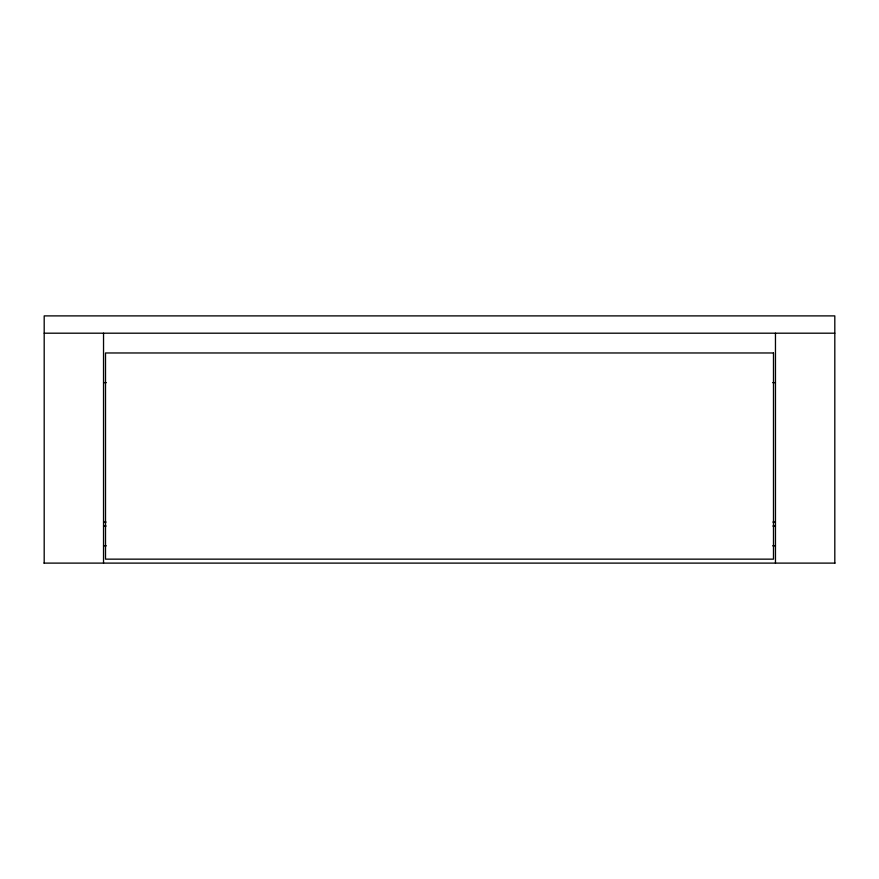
<?xml version="1.0" encoding="UTF-8"?>
<svg xmlns="http://www.w3.org/2000/svg" width="879" height="879" viewBox="0 0 879 879"><rect width="100%" height="100%" fill="white"/><g stroke="black" fill="none" stroke-linecap="round" stroke-linejoin="round"><path stroke-width="1.32" d="M44.192 333.196L834.808 333.196M103.535 382.64L106.271 382.64M772.729 382.64L775.465 382.64M103.535 522.071L106.106 522.071M772.894 522.071L775.465 522.071M103.535 526.027L106.106 526.027M772.894 526.027L775.465 526.027M103.535 545.804L106.271 545.804M772.729 545.804L775.465 545.804M43.95 563.109L835.05 563.109M834.808 563.109L834.808 315.891L44.192 315.891L44.192 563.109M775.465 333.196L775.465 563.109M103.535 333.196L103.535 563.109M773.487 352.973L105.513 352.973L105.513 559.154L773.487 559.154L773.487 352.973"/></g></svg>
